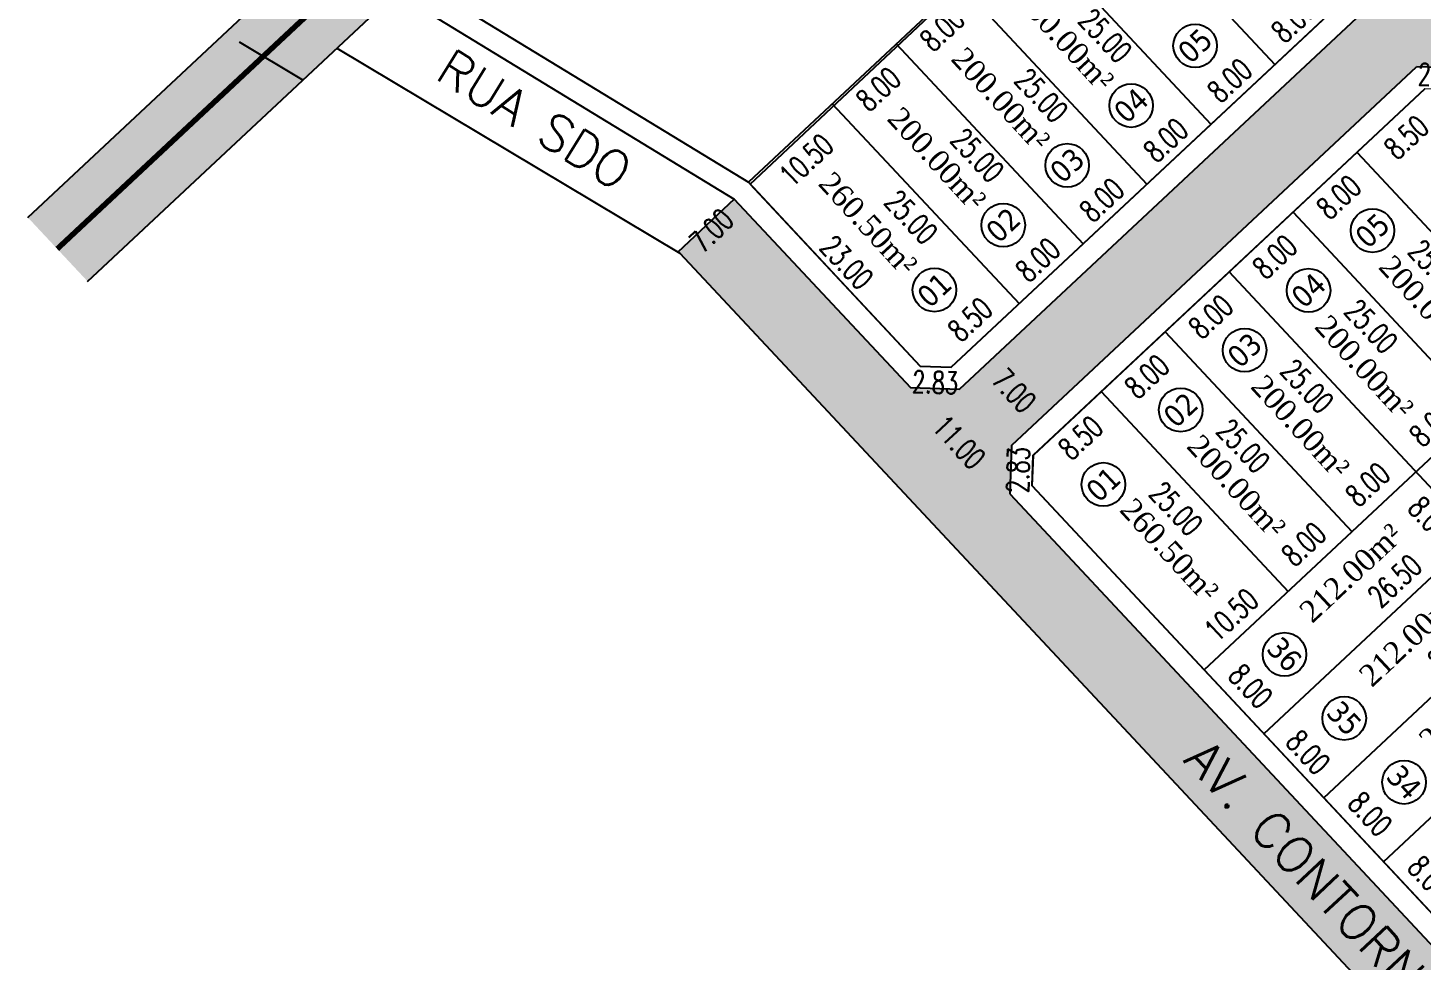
# Model space of a CAD drawing. Header units: metres. Extents: x 437145 to 437701, y 9614495 to 9615043.
# Drawn here: x 437145.4 to 437272.8, y 9614647 to 9614732.3 of the extents above; entities that cross this region are included whole.
import ezdxf

# ---------------------------------------------------------------- set-up
doc = ezdxf.new("R2010")
doc.units = ezdxf.units.M
doc.header["$PDMODE"] = 35
doc.header["$PDSIZE"] = 0.1
doc.linetypes.add('HIDDEN', pattern=[9.524999999999995, 6.349999999999998, -3.174999999999998])
for name, color, linetype in [('ADUTORA', 90, 'Continuous'), ('Auxiliar', 7, 'Continuous'), ('COTAS', 10, 'Continuous'), ('Layer3', 1, 'Continuous'), ('M_FIO', 32, 'Continuous'), ('ÁREA', 7, 'Continuous')]:
    doc.layers.add(name, color=color, linetype=linetype)
doc.layers.add('Borda da Terraplenagem', color=7, linetype='Continuous', lineweight=13)
doc.styles.add('COTAS', font='romans.shx', dxfattribs={"width": 0.7})
doc.styles.add('symplex', font='simplex.shx', dxfattribs={"bigfont": 'bigfont.shx'})
doc.styles.add('tahoma', font='tahoma.ttf')
doc.styles.add('ÁREA', font='times.ttf', dxfattribs={"height": 2})
doc.dimstyles.new('C-75', dxfattribs={"dimtxt": 2, "dimasz": 0.2, "dimexe": 0, "dimexo": 0, "dimgap": 1, "dimtad": 0, "dimzin": 4, "dimdsep": 46, "dimtxsty": 'COTAS', "dimblk1": 'BOL-COT', "dimblk2": 'BOL-COT', "dimsah": 1, "dimcen": 0.1, "dimse1": 1, "dimse2": 1, "dimsd1": 1, "dimsd2": 1, "dimclrd": 8, "dimclre": 256, "dimaunit": 1, "dimadec": 3, "dimazin": 0, "dimtfac": 0.5, "dimtix": 1, "dimtmove": 0, "dimatfit": 3, "dimldrblk": 'BOL-COT', "dimfxl": 1, "dimtolj": 1, "dimtzin": 0, "dimarcsym": 0})

# ---------------------------------------------------------------- blocks, each defined once
blk = doc.blocks.new('*D4')
at = {"layer": 'Defpoints', "color": 0, "transparency": 16777216}
for p in [(2437.272683011987, 1163.542540433216), (2437.272299338854, 1161.543043107125), (2445.769837637222, 1161.541412558737)]:
    blk.add_point(p, dxfattribs=at)
at = {"layer": 'Layer3', "transparency": 16777216, "insert": (2441.521452161171, 1163.541725159022), "char_height": 2, "attachment_point": 5, "rotation": 359.98900581127333, "style": 'COTAS'}
blk.add_mtext('\\A1;8.50', dxfattribs=at)
blk = doc.blocks.new('BOL-COT')
at = {"layer": 'COTAS'}
for p, q in [((-1.999999999999943, 8.53e-14), (2, 8.53e-14)), ((0, -2.999999999999971), (0, 3.000000000000028))]:
    blk.add_line(p, q, dxfattribs=at)
blk.add_circle((0, 0), 0.4, dxfattribs=at)
blk = doc.blocks.new('*D23')
at = {"layer": 'Defpoints', "color": 0, "transparency": 16777216}
for p in [(2477.764874407288, 1150.800484333518), (2486.264874398731, 1150.800822424102), (2486.264967273525, 1148.465839475724)]:
    blk.add_point(p, dxfattribs=at)
at = {"layer": 'Layer3', "transparency": 16777216, "insert": (2482.014967277804, 1148.465670430432), "char_height": 2, "attachment_point": 5, "rotation": 0.0022789604173389048, "style": 'COTAS'}
blk.add_mtext('\\A1;8.50', dxfattribs=at)
blk = doc.blocks.new('*D24')
at = {"layer": 'Defpoints', "color": 0, "transparency": 16777216}
for p in [(2437.272690360866, 1150.543082319531), (2445.77269035522, 1150.543384522531), (2445.772754254103, 1148.746114136982)]:
    blk.add_point(p, dxfattribs=at)
at = {"layer": 'Layer3', "transparency": 16777216, "insert": (2441.522754256925, 1148.745963035482), "char_height": 2, "attachment_point": 5, "rotation": 0.002037053698473486, "style": 'COTAS'}
blk.add_mtext('\\A1;8.50', dxfattribs=at)
blk = doc.blocks.new('*D74')
at = {"layer": 'Defpoints', "color": 0, "transparency": 16777216}
for p in [(2445.771410647978, 1186.543365687462), (2443.961485627597, 1161.543301330736), (2445.772299333615, 1161.543365700501)]:
    blk.add_point(p, dxfattribs=at)
at = {"layer": 'Layer3', "transparency": 16777216, "insert": (2443.961041284778, 1174.043301324217), "char_height": 2, "attachment_point": 5, "rotation": 270.0020367174542, "style": 'COTAS'}
blk.add_mtext('\\A1;25.00', dxfattribs=at)
blk = doc.blocks.new('*D113')
at = {"layer": 'Defpoints', "color": 0, "transparency": 16777216}
for p in [(2435.564217106638, 1125.551838297727), (2435.564501533425, 1117.551838301453), (2437.356665827765, 1117.551902018894)]:
    blk.add_point(p, dxfattribs=at)
at = {"layer": 'Layer3', "transparency": 16777216, "insert": (2437.356523614372, 1121.551902017032), "char_height": 2, "attachment_point": 5, "rotation": 270.0020370568124, "style": 'COTAS'}
blk.add_mtext('\\A1;8.00', dxfattribs=at)
blk = doc.blocks.new('*D115')
at = {"layer": 'Defpoints', "color": 0, "transparency": 16777216}
for p in [(2445.77350913393, 1127.513743698928), (2435.273579047784, 1125.543011231679), (2445.773579186318, 1125.543384539295)]:
    blk.add_point(p, dxfattribs=at)
at = {"layer": 'Layer3', "transparency": 16777216, "insert": (2440.523509064663, 1127.51355704512), "char_height": 2, "attachment_point": 5, "rotation": 0.002037042908394771, "style": 'COTAS'}
blk.add_mtext('\\A1;10.50', dxfattribs=at)
blk = doc.blocks.new('*D116')
at = {"layer": 'Defpoints', "color": 0, "transparency": 16777216}
for p in [(2453.773512071956, 1127.703798832703), (2445.773579185387, 1125.543384539294), (2453.773579181953, 1125.543633075761)]:
    blk.add_point(p, dxfattribs=at)
at = {"layer": 'Layer3', "transparency": 16777216, "insert": (2449.773512073674, 1127.703674564469), "char_height": 2, "attachment_point": 5, "rotation": 0.0017800113309221265, "style": 'COTAS'}
blk.add_mtext('\\A1;8.00', dxfattribs=at)
blk = doc.blocks.new('*D117')
at = {"layer": 'Defpoints', "color": 0, "transparency": 16777216}
for p in [(2461.773512067358, 1127.704083258617), (2453.773579181836, 1125.543668965208), (2461.773579177354, 1125.543917501676)]:
    blk.add_point(p, dxfattribs=at)
at = {"layer": 'Layer3', "transparency": 16777216, "insert": (2457.773512069599, 1127.703958990383), "char_height": 2, "attachment_point": 5, "rotation": 0.0017800113311513097, "style": 'COTAS'}
blk.add_mtext('\\A1;8.00', dxfattribs=at)
blk = doc.blocks.new('*D118')
at = {"layer": 'Defpoints', "color": 0, "transparency": 16777216}
for p in [(2469.773511958647, 1127.704367693844), (2461.773579072696, 1125.543953392985), (2469.773579069146, 1125.544201931315)]:
    blk.add_point(p, dxfattribs=at)
at = {"layer": 'Layer3', "transparency": 16777216, "insert": (2465.773511960423, 1127.70424342468), "char_height": 2, "attachment_point": 5, "rotation": 0.0017800246711557725, "style": 'COTAS'}
blk.add_mtext('\\A1;8.00', dxfattribs=at)
blk = doc.blocks.new('*D121')
at = {"layer": 'Defpoints', "color": 0, "transparency": 16777216}
for p in [(2435.27386337946, 1117.543011173937), (2435.274147806247, 1109.543011181387), (2437.066312104313, 1109.543074898829)]:
    blk.add_point(p, dxfattribs=at)
at = {"layer": 'Layer3', "transparency": 16777216, "insert": (2437.066169890919, 1113.543074895104), "char_height": 2, "attachment_point": 5, "rotation": 270.0020370568134, "style": 'COTAS'}
blk.add_mtext('\\A1;8.00', dxfattribs=at)
blk = doc.blocks.new('*D122')
at = {"layer": 'Defpoints', "color": 0, "transparency": 16777216}
for p in [(2435.564785864926, 1109.551838180381), (2435.565070289968, 1101.55183819342), (2437.357234586694, 1101.55190191047)]:
    blk.add_point(p, dxfattribs=at)
at = {"layer": 'Layer3', "transparency": 16777216, "insert": (2437.357092374173, 1105.551901903951), "char_height": 2, "attachment_point": 5, "rotation": 270.00203704430834, "style": 'COTAS'}
blk.add_mtext('\\A1;8.00', dxfattribs=at)
blk = doc.blocks.new('*D123')
at = {"layer": 'Defpoints', "color": 0, "transparency": 16777216}
for p in [(2435.565070384207, 1101.551838253025), (2435.565354809247, 1093.551838258613), (2437.357519111214, 1093.551901975663)]:
    blk.add_point(p, dxfattribs=at)
at = {"layer": 'Layer3', "transparency": 16777216, "insert": (2437.357376898693, 1097.55190197287), "char_height": 2, "attachment_point": 5, "rotation": 270.00203704430646, "style": 'COTAS'}
blk.add_mtext('\\A1;8.00', dxfattribs=at)
blk = doc.blocks.new('*D163')
at = {"layer": 'Defpoints', "color": 0, "transparency": 16777216}
for p in [(2457.262810460199, 1125.520091599184), (2457.263094886171, 1117.520091606635), (2459.793717161252, 1117.520181578472)]:
    blk.add_point(p, dxfattribs=at)
at = {"layer": 'Layer3', "transparency": 16777216, "insert": (2459.793574948266, 1121.520181574747), "char_height": 2, "attachment_point": 5, "rotation": 270.00203705097704, "style": 'COTAS'}
blk.add_mtext('\\A1;8.00', dxfattribs=at)
blk = doc.blocks.new('*D164')
at = {"layer": 'Defpoints', "color": 0, "transparency": 16777216}
for p in [(2445.77269035685, 1150.543349050316), (2453.772690351611, 1150.543633058998), (2453.772756014025, 1148.694044133979)]:
    blk.add_point(p, dxfattribs=at)
at = {"layer": 'Layer3', "transparency": 16777216, "insert": (2449.772756016644, 1148.693902129638), "char_height": 2, "attachment_point": 5, "rotation": 0.002034062351822228, "style": 'COTAS'}
blk.add_mtext('\\A1;8.00', dxfattribs=at)
blk = doc.blocks.new('*D165')
at = {"layer": 'Defpoints', "color": 0, "transparency": 16777216}
for p in [(2453.772690351611, 1150.543633058998), (2461.772690346197, 1150.543917065817), (2461.772756008182, 1148.69432812776)]:
    blk.add_point(p, dxfattribs=at)
at = {"layer": 'Layer3', "transparency": 16777216, "insert": (2457.772756010888, 1148.69418612435), "char_height": 2, "attachment_point": 5, "rotation": 0.002034049011651606, "style": 'COTAS'}
blk.add_mtext('\\A1;8.00', dxfattribs=at)
blk = doc.blocks.new('*D166')
at = {"layer": 'Defpoints', "color": 0, "transparency": 16777216}
for p in [(2461.772690225533, 1150.543953376222), (2469.772690221167, 1150.544237377453), (2469.772755881859, 1148.694648459885)]:
    blk.add_point(p, dxfattribs=at)
at = {"layer": 'Layer3', "transparency": 16777216, "insert": (2465.772755884041, 1148.694506459269), "char_height": 2, "attachment_point": 5, "rotation": 0.0020340089907443957, "style": 'COTAS'}
blk.add_mtext('\\A1;8.00', dxfattribs=at)
blk = doc.blocks.new('*D167')
at = {"layer": 'Defpoints', "color": 0, "transparency": 16777216}
for p in [(2469.772690342297, 1150.544201910827), (2477.772690336884, 1150.54448591392), (2477.772755998006, 1148.694896990764)]:
    blk.add_point(p, dxfattribs=at)
at = {"layer": 'Layer3', "transparency": 16777216, "insert": (2473.772756000713, 1148.694754989217), "char_height": 2, "attachment_point": 5, "rotation": 0.0020340223312244163, "style": 'COTAS'}
blk.add_mtext('\\A1;8.00', dxfattribs=at)
blk = doc.blocks.new('*D168')
at = {"layer": 'Defpoints', "color": 0, "transparency": 16777216}
for p in [(2454.17586083567, 1150.53915559161), (2451.857484275616, 1125.539073151127), (2454.176749665022, 1125.539155608374)]:
    blk.add_point(p, dxfattribs=at)
at = {"layer": 'Layer3', "transparency": 16777216, "insert": (2451.857039860939, 1138.039073142746), "char_height": 2, "attachment_point": 5, "rotation": 270.0020370468244, "style": 'COTAS'}
blk.add_mtext('\\A1;25.00', dxfattribs=at)
blk = doc.blocks.new('*D169')
at = {"layer": 'Defpoints', "color": 0, "transparency": 16777216}
for p in [(2462.175860829443, 1150.539439600292), (2459.857484266827, 1125.539357157866), (2462.176749659668, 1125.539439615193)]:
    blk.add_point(p, dxfattribs=at)
at = {"layer": 'Layer3', "transparency": 16777216, "insert": (2459.857039851714, 1138.039357150415), "char_height": 2, "attachment_point": 5, "rotation": 270.00203704882523, "style": 'COTAS'}
blk.add_mtext('\\A1;25.00', dxfattribs=at)
blk = doc.blocks.new('*D170')
at = {"layer": 'Defpoints', "color": 0, "transparency": 16777216}
for p in [(2462.175860829443, 1150.539439600292), (2459.857484266827, 1125.539357157866), (2462.176749659668, 1125.539439615193)]:
    blk.add_point(p, dxfattribs=at)
at = {"layer": 'Layer3', "transparency": 16777216, "insert": (2459.857039851714, 1138.039357150415), "char_height": 2, "attachment_point": 5, "rotation": 270.00203704882523, "style": 'COTAS'}
blk.add_mtext('\\A1;25.00', dxfattribs=at)
blk = doc.blocks.new('*D171')
at = {"layer": 'Defpoints', "color": 0, "transparency": 16777216}
for p in [(2470.175860825543, 1150.539724445301), (2467.857484260714, 1125.539642004651), (2470.1767496567, 1125.539724462065)]:
    blk.add_point(p, dxfattribs=at)
at = {"layer": 'Layer3', "transparency": 16777216, "insert": (2467.857039845136, 1138.03964199627), "char_height": 2, "attachment_point": 5, "rotation": 270.0020370509598, "style": 'COTAS'}
blk.add_mtext('\\A1;25.00', dxfattribs=at)
blk = doc.blocks.new('*D172')
at = {"layer": 'Defpoints', "color": 0, "transparency": 16777216}
for p in [(2478.175860819839, 1150.540044762525), (2475.857484258677, 1125.539962320099), (2478.176749650064, 1125.540044777426)]:
    blk.add_point(p, dxfattribs=at)
at = {"layer": 'Layer3', "transparency": 16777216, "insert": (2475.857039843564, 1138.039962312648), "char_height": 2, "attachment_point": 5, "rotation": 270.00203704882523, "style": 'COTAS'}
blk.add_mtext('\\A1;25.00', dxfattribs=at)
blk = doc.blocks.new('*D174')
at = {"layer": 'Defpoints', "color": 0, "transparency": 16777216}
for p in [(2445.772690355219, 1150.543384522531), (2443.454313793766, 1125.543302081972), (2445.773579185386, 1125.543384539294)]:
    blk.add_point(p, dxfattribs=at)
at = {"layer": 'Layer3', "transparency": 16777216, "insert": (2443.453869378684, 1138.04330207359), "char_height": 2, "attachment_point": 5, "rotation": 270.00203704869205, "style": 'COTAS'}
blk.add_mtext('\\A1;25.00', dxfattribs=at)
blk = doc.blocks.new('*D176')
at = {"layer": 'Defpoints', "color": 0, "transparency": 16777216}
for p in [(2466.811575757064, 1119.59033596735), (2440.31164840489, 1117.543190347362), (2466.811648506404, 1117.544132510531)]:
    blk.add_point(p, dxfattribs=at)
at = {"layer": 'Layer3', "transparency": 16777216, "insert": (2453.561575706306, 1119.589864885765), "char_height": 2, "attachment_point": 5, "rotation": 0.002037055584484391, "style": 'COTAS'}
blk.add_mtext('\\A1;26.50', dxfattribs=at)
blk = doc.blocks.new('*D178')
at = {"layer": 'Defpoints', "color": 0, "transparency": 16777216}
for p in [(2466.811860194095, 1111.590335961762), (2440.311932842038, 1109.543190349224), (2466.811932943436, 1109.544132512394)]:
    blk.add_point(p, dxfattribs=at)
at = {"layer": 'Layer3', "transparency": 16777216, "insert": (2453.561860143397, 1111.589864880177), "char_height": 2, "attachment_point": 5, "rotation": 0.00203705558449585, "style": 'COTAS'}
blk.add_mtext('\\A1;26.50', dxfattribs=at)
blk = doc.blocks.new('*D180')
at = {"layer": 'Defpoints', "color": 0, "transparency": 16777216}
for p in [(2466.812144572454, 1103.590335907745), (2440.312217220455, 1101.54319029707), (2466.812217321795, 1101.544132460239)]:
    blk.add_point(p, dxfattribs=at)
at = {"layer": 'Layer3', "transparency": 16777216, "insert": (2453.562144521785, 1103.589864826161), "char_height": 2, "attachment_point": 5, "rotation": 0.00203705558449585, "style": 'COTAS'}
blk.add_mtext('\\A1;26.50', dxfattribs=at)
blk = doc.blocks.new('*D205')
at = {"layer": 'Defpoints', "color": 0, "transparency": 16777216}
for p in [(2435.271410654731, 1186.542992377985), (2445.768948793028, 1186.545337556261), (2445.769426501027, 1184.407010592851)]:
    blk.add_point(p, dxfattribs=at)
at = {"layer": 'Layer3', "transparency": 16777216, "insert": (2440.520657431878, 1184.405838003713), "char_height": 2, "attachment_point": 5, "rotation": 0.012800031153228943, "style": 'COTAS'}
blk.add_mtext('\\A1;10.50', dxfattribs=at)
blk = doc.blocks.new('*D219')
at = {"layer": 'Defpoints', "color": 0, "transparency": 16777216}
for p in [(2453.772237157548, 1163.292632771987), (2445.772299333615, 1161.543365700501), (2453.772299329774, 1161.543650081712)]:
    blk.add_point(p, dxfattribs=at)
at = {"layer": 'Layer3', "transparency": 16777216, "insert": (2449.772237159468, 1163.292490581381), "char_height": 2, "attachment_point": 5, "rotation": 0.002036730394099992, "style": 'COTAS'}
blk.add_mtext('\\A1;8.00', dxfattribs=at)
blk = doc.blocks.new('*D221')
at = {"layer": 'Defpoints', "color": 0, "transparency": 16777216}
for p in [(2453.77141064466, 1186.543650066811), (2452.249715137436, 1161.543595957795), (2453.772299329774, 1161.543650081712)]:
    blk.add_point(p, dxfattribs=at)
at = {"layer": 'Layer3', "transparency": 16777216, "insert": (2452.249270794879, 1174.043595950345), "char_height": 2, "attachment_point": 5, "rotation": 270.0020367162537, "style": 'COTAS'}
blk.add_mtext('\\A1;25.00', dxfattribs=at)
blk = doc.blocks.new('*D222')
at = {"layer": 'Defpoints', "color": 0, "transparency": 16777216}
for p in [(2445.771410648909, 1186.543365687463), (2453.77141064466, 1186.543650066811), (2453.771478330267, 1184.639556592661)]:
    blk.add_point(p, dxfattribs=at)
at = {"layer": 'Layer3', "transparency": 16777216, "insert": (2449.771478332392, 1184.639414402987), "char_height": 2, "attachment_point": 5, "rotation": 0.0020367170540038534, "style": 'COTAS'}
blk.add_mtext('\\A1;8.00', dxfattribs=at)
blk = doc.blocks.new('*D223')
at = {"layer": 'Defpoints', "color": 0, "transparency": 16777216}
for p in [(2461.772237153938, 1163.292896706942), (2453.772299330298, 1161.543629639182), (2461.772299326165, 1161.543914020392)]:
    blk.add_point(p, dxfattribs=at)
at = {"layer": 'Layer3', "transparency": 16777216, "insert": (2457.772237156004, 1163.292754516336), "char_height": 2, "attachment_point": 5, "rotation": 0.0020367303941744765, "style": 'COTAS'}
blk.add_mtext('\\A1;8.00', dxfattribs=at)
blk = doc.blocks.new('*D224')
at = {"layer": 'Defpoints', "color": 0, "transparency": 16777216}
for p in [(2461.771410640294, 1186.543914005491), (2460.249715135805, 1161.54385989643), (2461.772299326165, 1161.543914020392)]:
    blk.add_point(p, dxfattribs=at)
at = {"layer": 'Layer3', "transparency": 16777216, "insert": (2460.24927079287, 1174.043859888979), "char_height": 2, "attachment_point": 5, "rotation": 270.00203671798795, "style": 'COTAS'}
blk.add_mtext('\\A1;25.00', dxfattribs=at)
blk = doc.blocks.new('*D225')
at = {"layer": 'Defpoints', "color": 0, "transparency": 16777216}
for p in [(2453.771410644544, 1186.543629626143), (2461.771410640294, 1186.543914005491), (2461.771478325903, 1184.639820520166)]:
    blk.add_point(p, dxfattribs=at)
at = {"layer": 'Layer3', "transparency": 16777216, "insert": (2457.771478328028, 1184.639678330491), "char_height": 2, "attachment_point": 5, "rotation": 0.0020367170540038534, "style": 'COTAS'}
blk.add_mtext('\\A1;8.00', dxfattribs=at)
blk = doc.blocks.new('*D226')
at = {"layer": 'Defpoints', "color": 0, "transparency": 16777216}
for p in [(2469.772237151028, 1163.293201532546), (2461.772299327446, 1161.543934464786), (2469.77229932244, 1161.544218842271)]:
    blk.add_point(p, dxfattribs=at)
at = {"layer": 'Layer3', "transparency": 16777216, "insert": (2465.772237153531, 1163.293059343803), "char_height": 2, "attachment_point": 5, "rotation": 0.0020367037139821997, "style": 'COTAS'}
blk.add_mtext('\\A1;8.00', dxfattribs=at)
blk = doc.blocks.new('*D227')
at = {"layer": 'Defpoints', "color": 0, "transparency": 16777216}
for p in [(2469.771410637384, 1186.544218823645), (2468.249715125793, 1161.544164718358), (2469.77229932244, 1161.544218842271)]:
    blk.add_point(p, dxfattribs=at)
at = {"layer": 'Layer3', "transparency": 16777216, "insert": (2468.249270783266, 1174.044164709045), "char_height": 2, "attachment_point": 5, "rotation": 270.00203671612064, "style": 'COTAS'}
blk.add_mtext('\\A1;25.00', dxfattribs=at)
blk = doc.blocks.new('*D229')
at = {"layer": 'Defpoints', "color": 0, "transparency": 16777216}
for p in [(2477.772237146488, 1163.293485904443), (2469.77229932244, 1161.544218842271), (2477.772299318307, 1161.544503221619)]:
    blk.add_point(p, dxfattribs=at)
at = {"layer": 'Layer3', "transparency": 16777216, "insert": (2473.772237148554, 1163.293343714769), "char_height": 2, "attachment_point": 5, "rotation": 0.0020367170539637466, "style": 'COTAS'}
blk.add_mtext('\\A1;8.00', dxfattribs=at)
blk = doc.blocks.new('*D230')
at = {"layer": 'Defpoints', "color": 0, "transparency": 16777216}
for p in [(2477.771410632437, 1186.544503208581), (2476.249715128355, 1161.544449097657), (2477.772299318307, 1161.544503221619)]:
    blk.add_point(p, dxfattribs=at)
at = {"layer": 'Layer3', "transparency": 16777216, "insert": (2476.24927078542, 1174.044449091138), "char_height": 2, "attachment_point": 5, "rotation": 270.0020367179878, "style": 'COTAS'}
blk.add_mtext('\\A1;25.00', dxfattribs=at)
blk = doc.blocks.new('*D231')
at = {"layer": 'Defpoints', "color": 0, "transparency": 16777216}
for p in [(2485.772237140143, 1163.293749837536), (2477.772299315979, 1161.544482777226), (2485.772299311963, 1161.544767156574)]:
    blk.add_point(p, dxfattribs=at)
at = {"layer": 'Layer3', "transparency": 16777216, "insert": (2481.772237142152, 1163.293607647862), "char_height": 2, "attachment_point": 5, "rotation": 0.0020367170539408283, "style": 'COTAS'}
blk.add_mtext('\\A1;8.00', dxfattribs=at)
blk = doc.blocks.new('*D349')
at = {"layer": 'Defpoints', "color": 0, "transparency": 16777216}
for p in [(2486.272690328095, 1150.54482443105), (2489.205379833522, 1149.477580258516), (2488.272761431314, 1148.544895539391)]:
    blk.add_point(p, dxfattribs=at)
at = {"layer": 'Layer3', "transparency": 16777216, "insert": (2488.205344281912, 1150.477544704345), "char_height": 2, "attachment_point": 5, "rotation": 315.0020370305505, "style": 'COTAS'}
blk.add_mtext('\\A1;2.83', dxfattribs=at)
blk = doc.blocks.new('*D351')
at = {"layer": 'Defpoints', "color": 0, "transparency": 16777216}
for p in [(2434.32508111637, 1149.490624179697), (2437.272690360865, 1150.543082319531), (2435.272761455935, 1148.543011216778)]:
    blk.add_point(p, dxfattribs=at)
at = {"layer": 'Layer3', "transparency": 16777216, "insert": (2435.325045568835, 1150.490659731074), "char_height": 2, "attachment_point": 5, "rotation": 45.002036833775854, "style": 'COTAS'}
blk.add_mtext('\\A1;2.83', dxfattribs=at)
blk = doc.blocks.new('*D352')
at = {"layer": 'Defpoints', "color": 0, "transparency": 16777216}
for p in [(2435.272228231444, 1163.54334801096), (2437.272299338854, 1161.543043107125), (2436.255975010946, 1160.526837567605)]:
    blk.add_point(p, dxfattribs=at)
at = {"layer": 'Layer3', "transparency": 16777216, "insert": (2435.255939457241, 1161.526990019523), "char_height": 2, "attachment_point": 5, "rotation": 314.99665142767225, "style": 'COTAS'}
blk.add_mtext('\\A1;2.83', dxfattribs=at)
blk = doc.blocks.new('*D840')
at = {"layer": 'Defpoints', "color": 0, "transparency": 16777216}
for p in [(2435.271410654497, 1186.54299237426), (2435.272228231445, 1163.543348010961), (2436.831438617455, 1163.543403436794)]:
    blk.add_point(p, dxfattribs=at)
at = {"layer": 'Layer3', "transparency": 16777216, "insert": (2436.831029828982, 1175.043225618444), "char_height": 2, "attachment_point": 5, "rotation": 270.00203671447, "style": 'COTAS'}
blk.add_mtext('\\A1;23.00', dxfattribs=at)
blk = doc.blocks.new('*D868')
at = {"layer": 'Defpoints', "color": 0, "transparency": 16777216}
for p in [(2426.272608215013, 1186.078127000812), (2426.288980701479, 1185.514968257729), (2433.272600983992, 1186.281634960654)]:
    blk.add_point(p, dxfattribs=at)
at = {"layer": 'Layer3', "transparency": 16777216, "insert": (2429.788977085968, 1185.616722237651), "char_height": 2, "attachment_point": 5, "rotation": 1.6652679698902373, "style": 'COTAS'}
blk.add_mtext('\\A1;7.00', dxfattribs=at)
blk = doc.blocks.new('*D888')
at = {"layer": 'Defpoints', "color": 0, "transparency": 16777216}
for p in [(2437.272299338854, 1161.543043107125), (2433.11085948071, 1150.542934376857), (2437.272690359933, 1150.543082319531)]:
    blk.add_point(p, dxfattribs=at)
at = {"layer": 'Layer3', "transparency": 16777216, "insert": (2433.11066397017, 1156.042914770655), "char_height": 2, "attachment_point": 5, "rotation": 270.00203672158466, "style": 'COTAS'}
blk.add_mtext('\\A1;11.00', dxfattribs=at)
blk = doc.blocks.new('*D889')
at = {"layer": 'Defpoints', "color": 0, "transparency": 16777216}
for p in [(2437.804463412403, 1159.543104287568), (2437.804712285253, 1152.543101238418), (2440.013256562723, 1152.543179759342)]:
    blk.add_point(p, dxfattribs=at)
at = {"layer": 'Layer3', "transparency": 16777216, "insert": (2440.013132126298, 1156.043181283917), "char_height": 2, "attachment_point": 5, "rotation": 270.0020370511002, "style": 'COTAS'}
blk.add_mtext('\\A1;7.00', dxfattribs=at)
blk = doc.blocks.new('atutu')
h = blk.add_hatch(color=252)
h.dxf.hatch_style = 1
h.paths.add_polyline_path([(2863.27140678136, 1159.558238957408), (2832.441365581961, 1159.557143029156), (2829.269912204845, 1162.728995614085), (2829.271411739139, 1186.557193566445), (2822.271411752119, 1186.556761926371), (2822.269912194019, 1162.728213547128), (2819.09828051572, 1159.556668717745), (2712.443942977023, 1159.552877426478), (2709.272258869338, 1162.724336050782), (2709.271411981923, 1186.548470260906), (2702.271411822259, 1186.552842710498), (2702.272258873936, 1162.724087221879), (2699.100800246664, 1159.552403111342), (2531.943943363696, 1159.546461113128), (2528.772258974577, 1162.717918372113), (2528.771411935881, 1186.546327062282), (2521.771411945776, 1186.546083545643), (2521.772258983716, 1162.717701955098), (2518.600845955045, 1159.545986803579), (2436.443943144952, 1159.54306633431), (2433.2734401203, 1162.71334396522), (2433.272602327134, 1186.281645370978), (2426.272602420324, 1186.281645370978), (2426.281634772279, 928.7582939084205), (2433.281757170125, 928.7429307180973), (2433.279530455964, 991.3835418525669), (2436.438828028122, 994.5430630039009), (2521.436665092793, 994.5460849482151), (2521.436663749652, 994.5460745378914), (2524.218322191311, 994.5462978762192), (2531.21832219556, 994.5462978762192), (2534.779809492489, 994.5465489349843), (2534.768827719056, 994.5465589541527), (2792.106664956047, 994.5557081423284), (2795.278350587318, 991.384248027909), (2795.280577226275, 928.7558006759319), (2802.280577230408, 928.7558006759319), (2802.278350192495, 991.3954800054016), (2805.438827599015, 994.5561821426782), (2853.117648044625, 994.5578772801491), (2856.278350169154, 991.3973998952242), (2856.280577190186, 928.7582247092904), (2863.271366820345, 928.7582182477745)])
h.paths.add_polyline_path([(2612.272733265674, 1149.377741661254), (2612.277876275673, 1004.720887549552), (2609.106416146004, 1001.549201898608), (2561.449562127493, 1001.547507541585), (2558.277876297152, 1004.718967855308), (2558.272733288899, 1149.375821790058), (2561.444193402853, 1152.547507431689), (2609.101047624275, 1152.549201786849)], flags=16)
h.paths.add_polyline_path([(2619.272733261599, 1149.377990736025), (2622.444193176891, 1152.549676178354), (2670.101047609316, 1152.551370531651), (2673.272733240237, 1149.379910415369), (2673.277876248957, 1004.723056471306), (2670.106415938784, 1001.551370641547), (2622.449562099786, 1001.549676290113), (2619.277876271133, 1004.721136598247)], flags=16)
h.paths.add_polyline_path([(2551.272733292741, 1149.375572922039), (2551.277876301635, 1004.71871880475), (2548.106416166318, 1001.54703315008), (2500.449561969459, 1001.545338791195), (2497.277876336617, 1004.716798911202), (2497.27273331678, 1149.373653047118), (2500.444193430443, 1152.545338683161), (2548.101047658676, 1152.547033038321)], flags=16)
h.paths.add_polyline_path([(2680.272733235522, 1149.38015928525), (2683.444193349302, 1152.551844926882), (2731.101047563856, 1152.553539282042), (2734.272733212822, 1149.382079150859), (2734.277876221657, 1004.725225419137), (2731.106415716897, 1001.553539395663), (2683.449562278367, 1001.551845034915), (2680.27787624494, 1004.723305547941)], flags=16)
h.paths.add_polyline_path([(2490.272733319516, 1149.373404180962), (2490.27787634011, 1004.716550035733), (2487.106416225748, 1001.544864403415), (2436.452177504509, 1001.543063480738), (2433.279056522612, 1004.715958876866), (2433.27391435121, 1149.372558730054), (2436.44419347503, 1152.54306327771), (2487.101047690341, 1152.544864293519)], flags=16)
h.paths.add_polyline_path([(2741.272733208806, 1149.382328035641), (2744.444193322643, 1152.554013671684), (2792.101047538128, 1152.555708026844), (2795.272733186803, 1149.384247895661), (2795.277876196395, 1004.727393774647), (2792.106416082732, 1001.555708140466), (2744.449562452292, 1001.55401378158), (2741.277876218456, 1004.725474493909)], flags=16)
h.paths.add_polyline_path([(2802.272733183892, 1149.384496780443), (2805.444193296857, 1152.556182418349), (2853.101047503611, 1152.557876775372), (2856.272733159736, 1149.386416634875), (2856.277876169678, 1004.729562517586), (2853.106416056015, 1001.557876883405), (2805.449561822776, 1001.556182530108), (2802.277876191855, 1004.727642640802)], flags=16)
at = {"layer": 'Layer3', "ltscale": 5}
h = blk.add_hatch(dxfattribs=at)
h.set_pattern_fill('AR-SAND', color=49, scale=0.1)
h.set_pattern_definition([(37.50000000000001, (-475087.5949620029, -9591321.841822851), (-0.0062993358109608, 0.1926823769013159), [0, -0.152, 0, -0.17, 0, -0.1625]), (7.499999999999999, (-475087.5949620029, -9591321.841822851), (0.1769776705267727, 0.282214606522974), [0, -0.082, 0, -0.137, 0, -0.0525]), (327.5, (-475087.7179620029, -9591321.841822851), (0.3114141861751495, 0.0005659053536965), [0, -0.05, 0, -0.18, 0, -0.235]), (317.5, (-475087.7179620029, -9591321.841822851), (0.3006126604572294, 0.087767556493425), [0, -0.025, 0, -0.118, 0, -0.135])])
h.paths.add_polyline_path([(2864.465890253394, 1229.158218192268), (2384.964919384127, 1229.158218192268), (2384.964919384127, 1225.230022257525), (2864.465890253394, 1225.158218192268)])
h.paths.add_polyline_path([(2864.465890253394, 1225.158218192268), (2384.964919384127, 1225.230022257525), (2384.964919384127, 1221.158218192267), (2864.465890253394, 1221.158218192267)])
at = {"layer": 'Layer3', "color": 0}
for p, q in [((2453.77141064338, 1186.543650117102), (2453.772299330298, 1161.543629639182)), ((2461.771410639014, 1186.543934494588), (2461.772299326165, 1161.543914020392)), ((2469.771410636046, 1186.544218872073), (2469.772299322149, 1161.544198401603)), ((2477.7715237709, 1183.361746512684), (2477.772299318016, 1161.544482779089))]:
    blk.add_line(p, q, dxfattribs=at)
at = {"layer": 'Layer3', "color": 9}
for points in [[(2384.964919384127, 1229.158218192268), (2864.465890253394, 1229.158218192268)], [(2384.964919384127, 1221.158218192267), (2864.465890253394, 1221.158218192267)]]:
    blk.add_lwpolyline(points, dxfattribs=at)
at = {"layer": 'Layer3', "color": 40, "linetype": 'HIDDEN', "const_width": 0.5}
blk.add_lwpolyline([(2384.964919384127, 1225.230022257525), (2864.465890253394, 1225.158218192268)], dxfattribs=at)
at = {"layer": 'Layer3', "color": 0}
for points in [[(2425.656776719343, 1221.158218192267), (2435.271410654497, 1186.542992374259)], [(2474.588674385474, 1186.544390239152), (2435.271410653799, 1186.542992377985)], [(2435.27141065473, 1186.542992377985), (2435.272228232376, 1163.54334801096)], [(2445.771410648909, 1186.543365687463), (2445.772299333615, 1161.543365700501)], [(2433.272600983992, 1186.281634960654), (2426.213950264699, 1186.281634960654)], [(2435.272604207532, 1163.542971985745), (2437.272299338854, 1161.543043107125)], [(2437.272299338854, 1161.543043107125), (2517.772289972252, 1161.545904670242)], [(2435.272761455935, 1148.543011216778), (2437.272690360865, 1150.543082319531)], [(2437.272690359935, 1150.543082319531), (2486.272690328095, 1150.54482443105)], [(2445.772690356849, 1150.543349050316), (2445.773579187191, 1125.543349070805)], [(2453.772690351611, 1150.543633058998), (2453.773579181953, 1125.543633075762)], [(2461.777916551184, 1003.543953484255), (2461.772690225533, 1150.543953376222)], [(2469.772690342297, 1150.544201910827), (2469.773579173571, 1125.544201929453)], [(2477.772690337641, 1150.544486333016), (2477.773579168972, 1125.54448635723)], [(2435.272761456867, 1148.543011214915), (2435.2778447408, 1005.543011334124)], [(2435.273578990042, 1125.543011231679), (2488.273579156283, 1125.544895556155)], [(2435.273863380507, 1117.543011233541), (2488.273863583187, 1117.54489555988)], [(2435.274147806306, 1109.543011240992), (2488.27414800817, 1109.544895561743)], [(2435.274432232394, 1101.543011252168), (2488.2744324342, 1101.544895572919)]]:
    blk.add_lwpolyline(points, dxfattribs=at)
for centre in [(2440.971125063569, 1167.735184097993), (2449.613423956698, 1167.765888017002), (2457.613423954137, 1167.766151955682), (2465.613423949364, 1167.766456779423), (2473.613423946396, 1167.766741160634), (2440.114952698665, 1144.210339900437), (2449.925060710893, 1144.355135390866), (2457.925060705596, 1144.355419399547), (2465.925060701581, 1144.35570424642), (2473.925060695934, 1144.356024561781), (2441.603687026154, 1121.563829727802), (2441.603971462488, 1113.56382973339), (2441.604255841545, 1105.563829675648)]:
    blk.add_circle(centre, 1.990958139869911, dxfattribs=at)
at = {"layer": 'Layer3', "color": 1}
blk.add_circle((2457.925060705596, 1144.355419399547), 1.990958139869911, dxfattribs=at)
at = {"layer": 'M_FIO'}
for p, q in [((2490.272731976375, 1149.373393770638), (2487.101046347199, 1152.544853883195)), ((2490.27273197748, 1149.373393770638), (2487.101046348306, 1152.544853883195))]:
    blk.add_line(p, q, dxfattribs=at)
for points in [[(2410.030197345327, 1227.712133059609), (2411.919259635057, 1221.158218192267)], [(2416.161326830998, 1221.158218192267), (2426.272608215013, 1186.078127000812)], [(2423.585373102478, 1221.158218192267), (2433.272600983992, 1186.281634960654)], [(2433.272600985098, 1186.281634960654), (2426.213950265805, 1186.281634960654)], [(2426.272608215013, 1186.078127000812), (2426.281633429137, 928.7582834980966)], [(2426.272608216119, 1186.078127000812), (2426.281633430243, 928.7582834980966)], [(2433.272600983992, 1186.281634960654), (2433.273438777158, 1162.713333553034)], [(2433.272600985098, 1186.281634960654), (2433.273438778264, 1162.713333553034)], [(2433.273438776227, 1162.713333554897), (2436.443941805535, 1159.543055920261)], [(2433.273438777332, 1162.713333554897), (2436.443941806642, 1159.543055920261)], [(2436.443941801985, 1159.543055923986), (2518.600844612834, 1159.545976393256)], [(2436.443941803091, 1159.543055923986), (2518.600844613941, 1159.545976393256)], [(2433.273913007137, 1149.37254831973), (2436.444192131889, 1152.543052867386)], [(2433.273913008243, 1149.37254831973), (2436.444192132995, 1152.543052867386)], [(2436.444192130958, 1152.543052867386), (2487.101046347199, 1152.544853883195)], [(2436.444192132063, 1152.543052867386), (2487.101046348306, 1152.544853883195)], [(2433.273913008068, 1149.37254831973), (2433.27905517947, 1004.715948466542)], [(2433.273913009174, 1149.37254831973), (2433.279055180576, 1004.715948466542)]]:
    blk.add_lwpolyline(points, dxfattribs=at)
at = {"layer": 'ADUTORA', "color": 7, "style": 'symplex'}
for s, rotation, p in [('RUA SDO', 285.004870265917, (2420.771385458845, 1213.158218192267)), ('AV. CONTORNO OESTE', 270.0256716937466, (2428.141617552168, 1120.794686884019))]:
    blk.add_text(s, height=3.284297485517897, rotation=rotation, dxfattribs=at).set_placement(p)
at = {"layer": 'Layer3', "color": 5, "char_height": 1.999999999999999, "attachment_point": 5, "style": 'tahoma'}
for s, insert, rotation in [('\\A1;01', (2440.971125063801, 1167.735184096131), 0.0020370548664193034), ('\\A1;02', (2449.613423957688, 1167.765888013277), 0.0020370548664193034), ('\\A1;03', (2457.613423954312, 1167.766151950094), 0.0020370548664193034), ('\\A1;04', (2465.613423950354, 1167.766456777561), 0.0020370548664193034), ('\\A1;05', (2473.613423946571, 1167.766741156909), 0.0020370548664193034), ('\\A1;01', (2440.114952698723, 1144.210339904162), 0.0020370548664193034), ('\\A1;02', (2449.92506071101, 1144.355135394591), 0.0020370548664193034), ('\\A1;03', (2457.92506070647, 1144.355419403273), 0.0020370548664193034), ('\\A1;04', (2465.925060702744, 1144.355704250145), 0.0020370548664193034), ('\\A1;05', (2473.925060695876, 1144.356024567369), 0.0020370548664193034), ('\\A1;36', (2441.603687026329, 1121.563829727802), 270.0497252510426), ('\\A1;35', (2441.603971462662, 1113.563829735252), 270.0497252510426), ('\\A1;34', (2441.604255841778, 1105.563829679373), 270.0497252510426)]:
    blk.add_mtext(s, dxfattribs=dict(at, insert=insert, rotation=rotation))
at = {"layer": 'ÁREA', "linetype": 'Continuous', "lineweight": -2, "extrusion": (-0.0006588081243978001, -0.02622673469559521, 0.9996558029437245), "style": 'ÁREA'}
for s, p in [('260.50m²', (2409.275559471748, 1242.44182289708, -37.12050484634708)), ('200.00m²', (2425.911832544274, 1242.890544487928, -37.13228111425503)), ('200.00m²', (2433.909302078378, 1243.091674321993, -37.13755957384726)), ('200.00m²', (2418.494808274192, 1202.141684452007, -36.06286635848817))]:
    blk.add_text(s, height=1.999999999999999, rotation=270.9999999799873, dxfattribs=at).set_placement(p)
at = {"layer": 'ÁREA', "linetype": 'Continuous', "lineweight": -2, "extrusion": (-0.0006588081243978, -0.0262267346955952, 0.9996558029437244), "style": 'ÁREA'}
for s, p in [('200.00m²', (2417.914361982334, 1242.689455497024, -37.12700372693085)), ('260.50m²', (2410.056657647323, 1201.876041010312, -36.05589480142024)), ('200.00m²', (2426.492278339078, 1202.342793473754, -36.06814427234688)), ('200.00m²', (2426.492278339078, 1202.342793473754, -36.06814427234688)), ('200.00m²', (2434.489748374583, 1202.543903321757, -36.07342220774435)), ('200.00m²', (2442.487217514136, 1202.74504864641, -36.07870107349373))]:
    blk.add_text(s, height=1.999999999999999, rotation=270.9999999799873, dxfattribs=at).set_placement(p)
at = {"layer": 'ÁREA', "linetype": 'Continuous', "lineweight": -2, "extrusion": (0.0262307824511418, -0.0004708427962515, 0.9996558029437244), "style": 'ÁREA'}
blk.add_text('212.00m²', height=1.999999999999999, rotation=270.9999999484056, dxfattribs=at).set_placement((1165.561082192748, -2424.092624588404, 59.06490061258239))
at = {"layer": 'ÁREA', "linetype": 'Continuous', "lineweight": -2, "extrusion": (0.02623078245114181, -0.0004708427962515001, 0.9996558029437245), "style": 'ÁREA'}
for p in [(1157.562375792227, -2424.236436423749, 59.06867481599316), (1149.563669338262, -2424.380248187647, 59.07244901783001)]:
    blk.add_text('212.00m²', height=1.999999999999999, rotation=270.9999999484056, dxfattribs=at).set_placement(p)
at = {"layer": 'Layer3', "color": 0}
for p1, p2, distance, picture, middle in [((2433.272600983992, 1186.281634960654), (2426.272608215013, 1186.078127000812), 0.5633966881549178, '*D868', (2429.788977085968, 1185.616722237651)), ((2435.27141065473, 1186.542992377985), (2445.768948793027, 1186.545337556261), -2.1383270167706345, '*D205', (2440.520657431878, 1184.405838003713)), ((2435.271410654497, 1186.542992374259), (2435.272228231445, 1163.54334801096), 1.559210386995485, '*D840', (2436.831029828982, 1175.043225618444)), ((2445.771410647978, 1186.543365687463), (2445.772299333615, 1161.543365700501), -1.8108137071621422, '*D74', (2443.961041284778, 1174.043301324217)), ((2445.771410648909, 1186.543365687463), (2453.77141064466, 1186.543650066811), -1.9040934753531829, '*D222', (2449.771478332392, 1184.639414402987)), ((2453.77141064466, 1186.543650066811), (2453.772299329774, 1161.543650081712), -1.5225841932999278, '*D221', (2452.249270794879, 1174.043595950345)), ((2453.771410644544, 1186.543629626143), (2461.771410640295, 1186.543914005491), -1.904093486527917, '*D225', (2457.771478328028, 1184.639678330491)), ((2461.771410640295, 1186.543914005491), (2461.772299326165, 1161.543914020392), -1.5225841913217781, '*D224', (2460.24927079287, 1174.043859888979)), ((2469.771410637384, 1186.544218823645), (2469.77229932244, 1161.544218842271), -1.5225841976091132, '*D227', (2468.249270783266, 1174.044164709045)), ((2477.771410632437, 1186.544503208581), (2477.772299318307, 1161.544503221619), -1.5225841909138698, '*D230', (2476.24927078542, 1174.044449091138)), ((2445.769837637223, 1161.541412558737), (2437.272299338854, 1161.543043107125), -1.9994973629014514, '*D4', (2441.521452161171, 1163.541725159022)), ((2435.272228231445, 1163.54334801096), (2437.272299338854, 1161.543043107125), -1.4372156546769874, '*D352', (2435.255939457241, 1161.526990019523)), ((2445.772299333615, 1161.543365700501), (2453.772299329774, 1161.543650081712), 1.748982691379981, '*D219', (2449.772237159468, 1163.292490581381)), ((2453.772299330298, 1161.543629639182), (2461.772299326165, 1161.543914020392), 1.7489826876549182, '*D223', (2457.772237156004, 1163.292754516336)), ((2461.772299327446, 1161.543934464785), (2469.77229932244, 1161.544218842271), 1.7489826913799524, '*D226', (2465.772237153531, 1163.293059343803)), ((2469.77229932244, 1161.544218842271), (2477.772299318307, 1161.544503221619), 1.7489826839291587, '*D229', (2473.772237148554, 1163.293343714769)), ((2477.772299315979, 1161.544482777226), (2485.772299311963, 1161.544767156574), 1.7489826820671956, '*D231', (2481.772237142152, 1163.293607647862)), ((2437.272690360865, 1150.543082319531), (2435.272761455935, 1148.543011216778), -1.34017474737079, '*D351', (2435.325045568835, 1150.490659731074)), ((2486.272690328095, 1150.54482443105), (2488.272761431314, 1148.544895539391), 1.31896848689643, '*D349', (2488.205344281912, 1150.477544704345)), ((2477.764874407288, 1150.800484333518), (2486.264874398732, 1150.800822424102), -2.3349829502252475, '*D23', (2482.014967277804, 1148.465670430432)), ((2437.272690360865, 1150.543082319531), (2445.772690355219, 1150.543384522531), -1.7972703866848356, '*D24', (2441.522754256925, 1148.745963035482)), ((2445.772690355219, 1150.543384522531), (2445.773579185387, 1125.543384539294), -2.319265393087041, '*D174', (2443.453869378684, 1138.04330207359)), ((2445.772690356849, 1150.543349050316), (2453.772690351611, 1150.543633058998), -1.84958892618445, '*D164', (2449.772756016644, 1148.693902129638)), ((2454.17586083567, 1150.53915559161), (2454.176749665023, 1125.539155608374), -2.3192653908728733, '*D168', (2451.857039860939, 1138.039073142746)), ((2453.772690351611, 1150.543633058998), (2461.772690346197, 1150.543917065817), -1.849588939222496, '*D165', (2457.772756010888, 1148.69418612435)), ((2462.175860829442, 1150.539439600292), (2462.176749659668, 1125.539439615193), -2.3192653943066732, '*D169', (2459.857039851714, 1138.039357150415)), ((2462.175860829442, 1150.539439600292), (2462.176749659668, 1125.539439615193), -2.3192653943066732, '*D170', (2459.857039851714, 1138.039357150415)), ((2461.772690225533, 1150.543953376222), (2469.772690221167, 1150.544237377453), -1.8495889187335812, '*D166', (2465.772755884041, 1148.694506459269)), ((2470.175860825543, 1150.539724445301), (2470.176749656699, 1125.539724462065), -2.319265397450799, '*D171', (2467.857039845136, 1138.03964199627)), ((2469.772690342297, 1150.544201910827), (2477.772690336884, 1150.54448591392), -1.849588924321532, '*D167', (2473.772756000713, 1148.694754989217)), ((2478.175860819838, 1150.540044762525), (2478.176749650064, 1125.540044777426), -2.319265392852846, '*D172', (2475.857039843564, 1138.039962312648)), ((2435.273579047784, 1125.543011231679), (2445.773579186318, 1125.543384539294), 1.9703591608792623, '*D115', (2440.523509064663, 1127.51355704512)), ((2445.773579185387, 1125.543384539294), (2453.773579181953, 1125.543633075762), 2.1601657579832967, '*D116', (2449.773512073674, 1127.703674564469)), ((2453.773579181836, 1125.543668965208), (2461.773579177354, 1125.543917501676), 2.1601657579832967, '*D117', (2457.773512069599, 1127.703958990383)), ((2461.773579072696, 1125.543953392986), (2469.773579069146, 1125.544201931316), 2.160165763570566, '*D118', (2465.773511960423, 1127.70424342468)), ((2435.564217106638, 1125.551838297728), (2435.564501533425, 1117.551838301453), 1.7921642954728665, '*D113', (2437.356523614372, 1121.551902017032)), ((2457.262810460199, 1125.520091599184), (2457.263094886172, 1117.520091606635), 2.5306222766794724, '*D163', (2459.793574948266, 1121.520181574747)), ((2440.31164840489, 1117.543190347362), (2466.811648506404, 1117.544132510531), 2.0462034581122976, '*D176', (2453.561575706306, 1119.589864885765)), ((2435.27386337946, 1117.543011173937), (2435.274147806247, 1109.543011181387), 1.7921642991986115, '*D121', (2437.066169890919, 1113.543074895104)), ((2440.311932842038, 1109.543190349224), (2466.811932943436, 1109.544132512394), 2.0462034506612627, '*D178', (2453.561860143397, 1111.589864880177)), ((2435.564785864926, 1109.551838180381), (2435.565070289968, 1101.55183819342), 1.7921642978589118, '*D122', (2437.357092374173, 1105.551901903951)), ((2440.312217220455, 1101.54319029707), (2466.812217321795, 1101.544132460239), 2.0462034487990723, '*D180', (2453.562144521785, 1103.589864826161)), ((2435.565070384206, 1101.551838253024), (2435.565354809247, 1093.551838258612), 1.7921643030998753, '*D123', (2437.357376898693, 1097.55190197287))]:
    dim = blk.add_aligned_dim(p1=p1, p2=p2, distance=distance, dimstyle='C-75', dxfattribs=at)
    dim.commit()
    dim.dimension.update_dxf_attribs({"geometry": picture, "text_midpoint": middle})
for p1, p2, distance, picture, middle in [((2437.272299338854, 1161.543043107125), (2437.272690359935, 1150.543082319531), -4.161830881854405, '*D888', (2433.11066397017, 1156.042914770655)), ((2437.804463412403, 1159.543104287568), (2437.804712285253, 1152.543101238418), 2.208544278865919, '*D889', (2440.013132126298, 1156.043181283917))]:
    dim = blk.add_aligned_dim(p1=p1, p2=p2, distance=distance, dimstyle='C-75', override={"dimfxl": 1.25}, dxfattribs=at)
    dim.commit()
    dim.dimension.update_dxf_attribs({"geometry": picture, "text_midpoint": middle})

msp = doc.modelspace()

# ---------------------------------------------------------------- linework, layer by layer
at = {"flags": 128}
for points in [[(437226.9499923548, 9614701.363178205), (437229.7765460248, 9614701.267834153)], [(437237.193719696, 9614690.405766409), (437237.2888070129, 9614693.232594743)]]:
    msp.add_lwpolyline(points, dxfattribs=at)
at = {"layer": 'Auxiliar', "color": 2, "linetype": 'Continuous', "lineweight": -3}
for p, q in [((437211.4214122531, 9614717.973984528), (437272.9701835289, 9614775.874338957)), ((437229.7773808925, 9614701.268670443), (437288.5800917471, 9614756.244115498)), ((437273.0822735671, 9614726.696422255), (437237.2896697219, 9614693.233401302)), ((437226.9494609125, 9614701.363196138), (437211.4214122531, 9614717.973984528)), ((437226.9494609125, 9614701.363196138), (437229.7773808925, 9614701.268670443)), ((437237.1937196962, 9614690.405766409), (437237.2896697219, 9614693.233401302)), ((437334.8551310449, 9614585.947225632), (437237.1937196962, 9614690.405766409))]:
    msp.add_line(p, q, dxfattribs=at)
at = {"layer": 'Borda da Terraplenagem', "color": 2}
msp.add_lwpolyline([(437334.8551310449, 9614585.947225632), (437337.6802910735, 9614585.852194423), (437373.4737560893, 9614619.316022588), (437373.5688433975, 9614622.142850906), (437275.9091018989, 9614726.601334944), (437273.0822735672, 9614726.696422255), (437237.2896697217, 9614693.233401302), (437237.193719696, 9614690.405766409)], close=True, dxfattribs=at)

# ---------------------------------------------------------------- block references
at = {"rotation": 43.07140519794264}
msp.add_blockref('atutu', (436242.5698856535, 9612188.321055599), dxfattribs=at)

doc.saveas('drawing.dxf')
